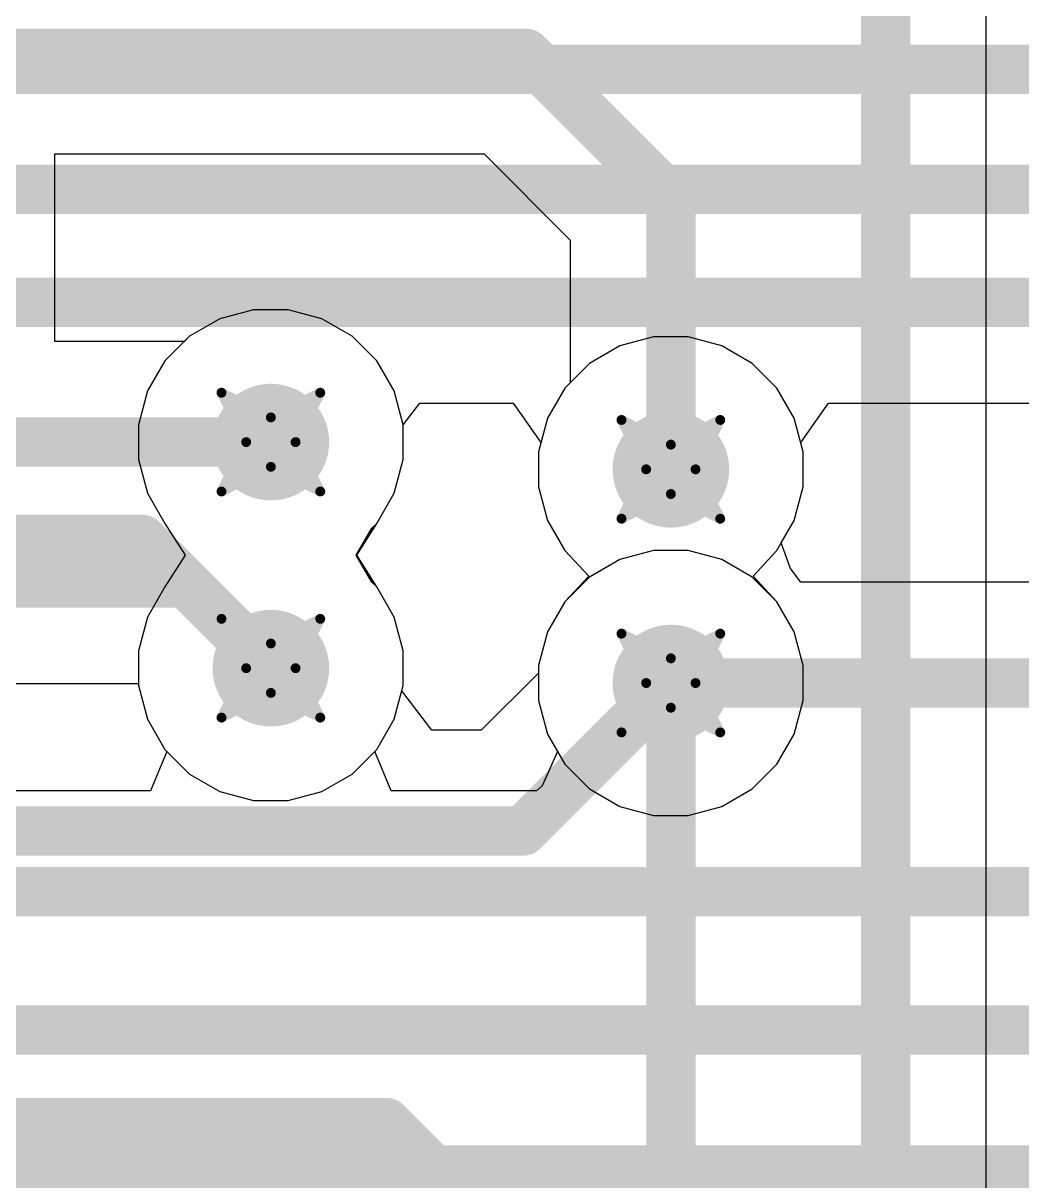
# Model space of a CAD drawing. Header units: inches. Extents: x -36 to 349, y -11 to 240.
# Drawn here: x 78.29 to 83.42, y 66.58 to 72.53 of the extents above; entities that cross this region are included whole.
import ezdxf

# ---------------------------------------------------------------- set-up
doc = ezdxf.new("R2010")
doc.units = ezdxf.units.IN
for name, color, linetype in [('Bottom Layer', 5, 'Continuous'), ('Drill Drawing', 1, 'Continuous'), ('Layer 1', 16, 'Continuous'), ('Layer 2', 76, 'Continuous'), ('Top Layer', 1, 'Continuous'), ('Via Holes', 16, 'Continuous')]:
    doc.layers.add(name, color=color, linetype=linetype)

msp = doc.modelspace()

# ---------------------------------------------------------------- hatches: boundary and pattern name
at = {"layer": 'Bottom Layer'}
h = msp.add_hatch(color=5, dxfattribs=at)
edge = h.paths.add_edge_path()
edge.add_arc((79.5618, 70.378), 0.3, 0, 360)
h = msp.add_hatch(color=5, dxfattribs=at)
edge = h.paths.add_edge_path()
edge.add_arc((81.6192, 70.238), 0.3, 0, 360)
h = msp.add_hatch(color=5, dxfattribs=at)
edge = h.paths.add_edge_path()
edge.add_arc((79.5618, 69.215), 0.3, 0, 360)
h = msp.add_hatch(color=5, dxfattribs=at)
edge = h.paths.add_edge_path()
edge.add_arc((81.6192, 69.1388), 0.3, 0, 360)
at = {"layer": 'Layer 1'}
h = msp.add_hatch(color=16, dxfattribs=at)
edge = h.paths.add_edge_path()
edge.add_arc((79.5618, 70.378), 0.3, 0, 360)
h = msp.add_hatch(color=16, dxfattribs=at)
edge = h.paths.add_edge_path()
edge.add_arc((81.6192, 70.238), 0.3, 0, 360)
h = msp.add_hatch(color=16, dxfattribs=at)
edge = h.paths.add_edge_path()
edge.add_arc((79.5618, 69.215), 0.3, 0, 360)
h = msp.add_hatch(color=16, dxfattribs=at)
edge = h.paths.add_edge_path()
edge.add_arc((81.6192, 69.1388), 0.3, 0, 360)
at = {"layer": 'Layer 2'}
h = msp.add_hatch(color=76, dxfattribs=at)
edge = h.paths.add_edge_path()
edge.add_arc((79.5618, 70.378), 0.3, 0, 360)
h = msp.add_hatch(color=76, dxfattribs=at)
edge = h.paths.add_edge_path()
edge.add_arc((81.6192, 70.238), 0.3, 0, 360)
h = msp.add_hatch(color=76, dxfattribs=at)
edge = h.paths.add_edge_path()
edge.add_arc((79.5618, 69.215), 0.3, 0, 360)
h = msp.add_hatch(color=76, dxfattribs=at)
edge = h.paths.add_edge_path()
edge.add_arc((81.6192, 69.1388), 0.3, 0, 360)
at = {"layer": 'Top Layer'}
h = msp.add_hatch(color=1, dxfattribs=at)
edge = h.paths.add_edge_path()
edge.add_arc((79.5618, 70.378), 0.3, 0, 360)
h = msp.add_hatch(color=1, dxfattribs=at)
edge = h.paths.add_edge_path()
edge.add_arc((81.6192, 70.238), 0.3, 0, 360)
h = msp.add_hatch(color=1, dxfattribs=at)
edge = h.paths.add_edge_path()
edge.add_arc((79.5618, 69.215), 0.3, 0, 360)
h = msp.add_hatch(color=1, dxfattribs=at)
edge = h.paths.add_edge_path()
edge.add_arc((81.6192, 69.1388), 0.3, 0, 360)
at = {"layer": 'Via Holes'}
h = msp.add_hatch(color=7, dxfattribs=at)
edge = h.paths.add_edge_path()
edge.add_arc((79.5618, 70.378), 0.15, 0, 360)
h = msp.add_hatch(color=7, dxfattribs=at)
edge = h.paths.add_edge_path()
edge.add_arc((81.6192, 70.238), 0.15, 0, 360)
h = msp.add_hatch(color=7, dxfattribs=at)
edge = h.paths.add_edge_path()
edge.add_arc((79.5618, 69.215), 0.15, 0, 360)
h = msp.add_hatch(color=7, dxfattribs=at)
edge = h.paths.add_edge_path()
edge.add_arc((81.6192, 69.1388), 0.15, 0, 360)

# ---------------------------------------------------------------- linework, layer by layer
at = {"layer": 'Bottom Layer'}
for p, q in [((80.2428, 70.4677), (80.328, 70.5788)), ((80.328, 70.5788), (80.808, 70.5788)), ((80.808, 70.5788), (80.9511, 70.3758)), ((82.2873, 70.3758), (82.4304, 70.5788)), ((82.4304, 70.5788), (94.0954, 70.5788)), ((80.2428, 70.2884), (80.2428, 70.4677)), ((80.9511, 70.3758), (80.9382, 70.3277)), ((80.9382, 70.3277), (80.9382, 70.1484)), ((82.3002, 70.3277), (82.2873, 70.3758)), ((82.3002, 70.1484), (82.3002, 70.3277)), ((80.1964, 70.1152), (80.2428, 70.2884)), ((80.9382, 70.1484), (80.9846, 69.9752)), ((82.2538, 69.9752), (82.3002, 70.1484)), ((80.1067, 69.9599), (80.1964, 70.1152)), ((80.9846, 69.9752), (81.0743, 69.8199)), ((82.1872, 69.8598), (82.2538, 69.9752)), ((80.0012, 69.7965), (80.0819, 69.9351)), ((80.0819, 69.9351), (80.1067, 69.9599)), ((82.2344, 69.7274), (82.1872, 69.8598)), ((80.0819, 69.6579), (80.0012, 69.7965)), ((81.0743, 69.8199), (81.1967, 69.6884)), ((81.1967, 69.6884), (81.0743, 69.5569)), ((82.2881, 69.6568), (82.2344, 69.7274)), ((80.1067, 69.6331), (80.0819, 69.6579)), ((80.1964, 69.4779), (80.1067, 69.6331)), ((111.6825, 69.6568), (82.2881, 69.6568)), ((81.0743, 69.5569), (80.9846, 69.4017)), ((80.2428, 69.3047), (80.1964, 69.4779)), ((80.9846, 69.4017), (80.9382, 69.2285)), ((80.2428, 69.1253), (80.2428, 69.3047)), ((80.9382, 69.2285), (80.9382, 69.0491)), ((69.5013, 69.136), (78.8808, 69.136)), ((78.8808, 69.136), (78.8808, 69.1253)), ((78.8808, 69.1253), (78.9272, 68.9521)), ((80.1964, 68.9521), (80.2428, 69.1253)), ((80.9382, 69.0491), (80.9846, 68.8759)), ((78.9272, 68.9521), (79.0169, 68.7969)), ((80.1067, 68.7969), (80.1964, 68.9521)), ((80.9846, 68.8759), (81.0362, 68.7866)), ((79.0271, 68.7866), (78.943, 68.5836)), ((79.0169, 68.7969), (79.0271, 68.7866)), ((80.0965, 68.7866), (80.1067, 68.7969)), ((80.1806, 68.5836), (80.0965, 68.7866)), ((81.0362, 68.7866), (80.957, 68.6108)), ((80.957, 68.6108), (80.928, 68.5836)), ((78.943, 68.5836), (70.3846, 68.5836)), ((80.928, 68.5836), (80.1806, 68.5836))]:
    msp.add_line(p, q, dxfattribs=at)
for points in [[(70.4732, 72.2958, 0.254, 0.254, 0), (104.5523, 72.2958, 0.254, 0.254, 0)], [(69.7727, 71.6788, 0.254, 0.254, 0), (95.1371, 71.6788, 0.254, 0.254, 0)], [(69.5316, 71.0967, 0.254, 0.254, 0), (94.3425, 71.0967, 0.254, 0.254, 0)], [(69.006, 70.378, 0.254, 0.254, 0), (79.5618, 70.378, 0.254, 0.254, 0)], [(69.2867, 69.6539, 0.254, 0.254, 0), (79.1229, 69.6539, 0.254, 0.254, 0)], [(79.1229, 69.6539, 0.254, 0.254, 0), (79.5618, 69.215, 0.254, 0.254, 0)], [(81.6192, 69.1388, 0.254, 0.254, 0), (112.1276, 69.1388, 0.254, 0.254, 0)], [(70.3846, 68.0656, 0.254, 0.254, 0), (93.9066, 68.0656, 0.254, 0.254, 0)], [(70.9318, 67.3544, 0.254, 0.254, 0), (93.3923, 67.3544, 0.254, 0.254, 0)], [(71.5971, 66.6331, 0.254, 0.254, 0), (93.0211, 66.6331, 0.254, 0.254, 0)]]:
    msp.add_lwpolyline(points, format="xyseb", dxfattribs=at)
for points in [[(79.4983, 70.378, 0.127, 0.127, 1), (79.6253, 70.378, 0.127, 0.127, 1)], [(79.0594, 69.6539, 0.127, 0.127, 1), (79.1864, 69.6539, 0.127, 0.127, 1)], [(79.0594, 69.6539, 0.127, 0.127, 1), (79.1864, 69.6539, 0.127, 0.127, 1)], [(79.4983, 69.215, 0.127, 0.127, 1), (79.6253, 69.215, 0.127, 0.127, 1)], [(81.5557, 69.1388, 0.127, 0.127, 1), (81.6827, 69.1388, 0.127, 0.127, 1)]]:
    msp.add_lwpolyline(points, format="xyseb", close=True, dxfattribs=at)
at = {"layer": 'Drill Drawing'}
for points in [[(79.3078, 70.632, 0.0508, 0.0508, 0), (79.5618, 70.505, 0.0508, 0.0508, 0)], [(79.3078, 70.632, 0.0508, 0.0508, 0), (79.4348, 70.378, 0.0508, 0.0508, 0)], [(79.5618, 70.505, 0.0508, 0.0508, 0), (79.8158, 70.632, 0.0508, 0.0508, 0)], [(79.6888, 70.378, 0.0508, 0.0508, 0), (79.8158, 70.632, 0.0508, 0.0508, 0)], [(81.3652, 70.492, 0.0508, 0.0508, 0), (81.6192, 70.365, 0.0508, 0.0508, 0)], [(81.3652, 70.492, 0.0508, 0.0508, 0), (81.4922, 70.238, 0.0508, 0.0508, 0)], [(81.6192, 70.365, 0.0508, 0.0508, 0), (81.8732, 70.492, 0.0508, 0.0508, 0)], [(81.7462, 70.238, 0.0508, 0.0508, 0), (81.8732, 70.492, 0.0508, 0.0508, 0)], [(79.3078, 70.124, 0.0508, 0.0508, 0), (79.4348, 70.378, 0.0508, 0.0508, 0)], [(79.6888, 70.378, 0.0508, 0.0508, 0), (79.8158, 70.124, 0.0508, 0.0508, 0)], [(79.3078, 70.124, 0.0508, 0.0508, 0), (79.5618, 70.251, 0.0508, 0.0508, 0)], [(79.5618, 70.251, 0.0508, 0.0508, 0), (79.8158, 70.124, 0.0508, 0.0508, 0)], [(81.3652, 69.984, 0.0508, 0.0508, 0), (81.4922, 70.238, 0.0508, 0.0508, 0)], [(81.7462, 70.238, 0.0508, 0.0508, 0), (81.8732, 69.984, 0.0508, 0.0508, 0)], [(81.3652, 69.984, 0.0508, 0.0508, 0), (81.6192, 70.111, 0.0508, 0.0508, 0)], [(81.6192, 70.111, 0.0508, 0.0508, 0), (81.8732, 69.984, 0.0508, 0.0508, 0)], [(79.3078, 69.469, 0.0508, 0.0508, 0), (79.5618, 69.342, 0.0508, 0.0508, 0)], [(79.3078, 69.469, 0.0508, 0.0508, 0), (79.4348, 69.215, 0.0508, 0.0508, 0)], [(79.5618, 69.342, 0.0508, 0.0508, 0), (79.8158, 69.469, 0.0508, 0.0508, 0)], [(79.6888, 69.215, 0.0508, 0.0508, 0), (79.8158, 69.469, 0.0508, 0.0508, 0)], [(81.3652, 69.3928, 0.0508, 0.0508, 0), (81.6192, 69.2658, 0.0508, 0.0508, 0)], [(81.3652, 69.3928, 0.0508, 0.0508, 0), (81.4922, 69.1388, 0.0508, 0.0508, 0)], [(81.6192, 69.2658, 0.0508, 0.0508, 0), (81.8732, 69.3928, 0.0508, 0.0508, 0)], [(81.7462, 69.1388, 0.0508, 0.0508, 0), (81.8732, 69.3928, 0.0508, 0.0508, 0)], [(79.3078, 68.961, 0.0508, 0.0508, 0), (79.4348, 69.215, 0.0508, 0.0508, 0)], [(79.6888, 69.215, 0.0508, 0.0508, 0), (79.8158, 68.961, 0.0508, 0.0508, 0)], [(81.3652, 68.8848, 0.0508, 0.0508, 0), (81.4922, 69.1388, 0.0508, 0.0508, 0)], [(81.7462, 69.1388, 0.0508, 0.0508, 0), (81.8732, 68.8848, 0.0508, 0.0508, 0)], [(79.3078, 68.961, 0.0508, 0.0508, 0), (79.5618, 69.088, 0.0508, 0.0508, 0)], [(79.5618, 69.088, 0.0508, 0.0508, 0), (79.8158, 68.961, 0.0508, 0.0508, 0)], [(81.3652, 68.8848, 0.0508, 0.0508, 0), (81.6192, 69.0118, 0.0508, 0.0508, 0)], [(81.6192, 69.0118, 0.0508, 0.0508, 0), (81.8732, 68.8848, 0.0508, 0.0508, 0)]]:
    msp.add_lwpolyline(points, format="xyseb", dxfattribs=at)
for points in [[(79.2951, 70.632, 0.0254, 0.0254, 1), (79.3205, 70.632, 0.0254, 0.0254, 1)], [(79.2951, 70.632, 0.0254, 0.0254, 1), (79.3205, 70.632, 0.0254, 0.0254, 1)], [(79.8031, 70.632, 0.0254, 0.0254, 1), (79.8285, 70.632, 0.0254, 0.0254, 1)], [(79.8031, 70.632, 0.0254, 0.0254, 1), (79.8285, 70.632, 0.0254, 0.0254, 1)], [(79.5491, 70.505, 0.0254, 0.0254, 1), (79.5745, 70.505, 0.0254, 0.0254, 1)], [(79.5491, 70.505, 0.0254, 0.0254, 1), (79.5745, 70.505, 0.0254, 0.0254, 1)], [(81.3525, 70.492, 0.0254, 0.0254, 1), (81.3779, 70.492, 0.0254, 0.0254, 1)], [(81.3525, 70.492, 0.0254, 0.0254, 1), (81.3779, 70.492, 0.0254, 0.0254, 1)], [(81.8605, 70.492, 0.0254, 0.0254, 1), (81.8859, 70.492, 0.0254, 0.0254, 1)], [(81.8605, 70.492, 0.0254, 0.0254, 1), (81.8859, 70.492, 0.0254, 0.0254, 1)], [(79.4221, 70.378, 0.0254, 0.0254, 1), (79.4475, 70.378, 0.0254, 0.0254, 1)], [(79.4221, 70.378, 0.0254, 0.0254, 1), (79.4475, 70.378, 0.0254, 0.0254, 1)], [(79.6761, 70.378, 0.0254, 0.0254, 1), (79.7015, 70.378, 0.0254, 0.0254, 1)], [(79.6761, 70.378, 0.0254, 0.0254, 1), (79.7015, 70.378, 0.0254, 0.0254, 1)], [(81.6065, 70.365, 0.0254, 0.0254, 1), (81.6319, 70.365, 0.0254, 0.0254, 1)], [(81.6065, 70.365, 0.0254, 0.0254, 1), (81.6319, 70.365, 0.0254, 0.0254, 1)], [(79.5491, 70.251, 0.0254, 0.0254, 1), (79.5745, 70.251, 0.0254, 0.0254, 1)], [(79.5491, 70.251, 0.0254, 0.0254, 1), (79.5745, 70.251, 0.0254, 0.0254, 1)], [(81.4795, 70.238, 0.0254, 0.0254, 1), (81.5049, 70.238, 0.0254, 0.0254, 1)], [(81.4795, 70.238, 0.0254, 0.0254, 1), (81.5049, 70.238, 0.0254, 0.0254, 1)], [(81.7335, 70.238, 0.0254, 0.0254, 1), (81.7589, 70.238, 0.0254, 0.0254, 1)], [(81.7335, 70.238, 0.0254, 0.0254, 1), (81.7589, 70.238, 0.0254, 0.0254, 1)], [(79.2951, 70.124, 0.0254, 0.0254, 1), (79.3205, 70.124, 0.0254, 0.0254, 1)], [(79.2951, 70.124, 0.0254, 0.0254, 1), (79.3205, 70.124, 0.0254, 0.0254, 1)], [(79.8031, 70.124, 0.0254, 0.0254, 1), (79.8285, 70.124, 0.0254, 0.0254, 1)], [(79.8031, 70.124, 0.0254, 0.0254, 1), (79.8285, 70.124, 0.0254, 0.0254, 1)], [(81.6065, 70.111, 0.0254, 0.0254, 1), (81.6319, 70.111, 0.0254, 0.0254, 1)], [(81.6065, 70.111, 0.0254, 0.0254, 1), (81.6319, 70.111, 0.0254, 0.0254, 1)], [(81.3525, 69.984, 0.0254, 0.0254, 1), (81.3779, 69.984, 0.0254, 0.0254, 1)], [(81.3525, 69.984, 0.0254, 0.0254, 1), (81.3779, 69.984, 0.0254, 0.0254, 1)], [(81.8605, 69.984, 0.0254, 0.0254, 1), (81.8859, 69.984, 0.0254, 0.0254, 1)], [(81.8605, 69.984, 0.0254, 0.0254, 1), (81.8859, 69.984, 0.0254, 0.0254, 1)], [(79.2951, 69.469, 0.0254, 0.0254, 1), (79.3205, 69.469, 0.0254, 0.0254, 1)], [(79.2951, 69.469, 0.0254, 0.0254, 1), (79.3205, 69.469, 0.0254, 0.0254, 1)], [(79.8031, 69.469, 0.0254, 0.0254, 1), (79.8285, 69.469, 0.0254, 0.0254, 1)], [(79.8031, 69.469, 0.0254, 0.0254, 1), (79.8285, 69.469, 0.0254, 0.0254, 1)], [(81.3525, 69.3928, 0.0254, 0.0254, 1), (81.3779, 69.3928, 0.0254, 0.0254, 1)], [(81.3525, 69.3928, 0.0254, 0.0254, 1), (81.3779, 69.3928, 0.0254, 0.0254, 1)], [(81.8605, 69.3928, 0.0254, 0.0254, 1), (81.8859, 69.3928, 0.0254, 0.0254, 1)], [(81.8605, 69.3928, 0.0254, 0.0254, 1), (81.8859, 69.3928, 0.0254, 0.0254, 1)], [(79.5491, 69.342, 0.0254, 0.0254, 1), (79.5745, 69.342, 0.0254, 0.0254, 1)], [(79.5491, 69.342, 0.0254, 0.0254, 1), (79.5745, 69.342, 0.0254, 0.0254, 1)], [(81.6065, 69.2658, 0.0254, 0.0254, 1), (81.6319, 69.2658, 0.0254, 0.0254, 1)], [(81.6065, 69.2658, 0.0254, 0.0254, 1), (81.6319, 69.2658, 0.0254, 0.0254, 1)], [(79.4221, 69.215, 0.0254, 0.0254, 1), (79.4475, 69.215, 0.0254, 0.0254, 1)], [(79.4221, 69.215, 0.0254, 0.0254, 1), (79.4475, 69.215, 0.0254, 0.0254, 1)], [(79.6761, 69.215, 0.0254, 0.0254, 1), (79.7015, 69.215, 0.0254, 0.0254, 1)], [(79.6761, 69.215, 0.0254, 0.0254, 1), (79.7015, 69.215, 0.0254, 0.0254, 1)], [(81.4795, 69.1388, 0.0254, 0.0254, 1), (81.5049, 69.1388, 0.0254, 0.0254, 1)], [(81.4795, 69.1388, 0.0254, 0.0254, 1), (81.5049, 69.1388, 0.0254, 0.0254, 1)], [(81.7335, 69.1388, 0.0254, 0.0254, 1), (81.7589, 69.1388, 0.0254, 0.0254, 1)], [(81.7335, 69.1388, 0.0254, 0.0254, 1), (81.7589, 69.1388, 0.0254, 0.0254, 1)], [(79.5491, 69.088, 0.0254, 0.0254, 1), (79.5745, 69.088, 0.0254, 0.0254, 1)], [(79.5491, 69.088, 0.0254, 0.0254, 1), (79.5745, 69.088, 0.0254, 0.0254, 1)], [(81.6065, 69.0118, 0.0254, 0.0254, 1), (81.6319, 69.0118, 0.0254, 0.0254, 1)], [(81.6065, 69.0118, 0.0254, 0.0254, 1), (81.6319, 69.0118, 0.0254, 0.0254, 1)], [(79.2951, 68.961, 0.0254, 0.0254, 1), (79.3205, 68.961, 0.0254, 0.0254, 1)], [(79.2951, 68.961, 0.0254, 0.0254, 1), (79.3205, 68.961, 0.0254, 0.0254, 1)], [(79.8031, 68.961, 0.0254, 0.0254, 1), (79.8285, 68.961, 0.0254, 0.0254, 1)], [(79.8031, 68.961, 0.0254, 0.0254, 1), (79.8285, 68.961, 0.0254, 0.0254, 1)], [(81.3525, 68.8848, 0.0254, 0.0254, 1), (81.3779, 68.8848, 0.0254, 0.0254, 1)], [(81.3525, 68.8848, 0.0254, 0.0254, 1), (81.3779, 68.8848, 0.0254, 0.0254, 1)], [(81.8605, 68.8848, 0.0254, 0.0254, 1), (81.8859, 68.8848, 0.0254, 0.0254, 1)], [(81.8605, 68.8848, 0.0254, 0.0254, 1), (81.8859, 68.8848, 0.0254, 0.0254, 1)]]:
    msp.add_lwpolyline(points, format="xyseb", close=True, dxfattribs=at)
at = {"layer": 'Layer 1'}
for p, q in [((79.4721, 71.059), (79.2989, 71.0126)), ((79.6515, 71.059), (79.4721, 71.059)), ((79.8247, 71.0126), (79.6515, 71.059)), ((79.2989, 71.0126), (79.1437, 70.923)), ((79.9799, 70.923), (79.8247, 71.0126)), ((79.1437, 70.923), (79.0169, 70.7962)), ((80.1067, 70.7962), (79.9799, 70.923)), ((81.3563, 70.8726), (81.2011, 70.783)), ((81.5295, 70.919), (81.3563, 70.8726)), ((81.7089, 70.919), (81.5295, 70.919)), ((81.8821, 70.8726), (81.7089, 70.919)), ((82.0373, 70.783), (81.8821, 70.8726)), ((79.0169, 70.7962), (78.9272, 70.6409)), ((80.1964, 70.6409), (80.1067, 70.7962)), ((81.2011, 70.783), (81.0743, 70.6562)), ((82.1641, 70.6562), (82.0373, 70.783)), ((78.9272, 70.6409), (78.8808, 70.4677)), ((80.2428, 70.4677), (80.1964, 70.6409)), ((81.0743, 70.6562), (80.9846, 70.5009)), ((82.2538, 70.5009), (82.1641, 70.6562)), ((78.8808, 70.4677), (78.8808, 70.2884)), ((80.2428, 70.2884), (80.2428, 70.4677)), ((80.9846, 70.5009), (80.9382, 70.3277)), ((82.3002, 70.3277), (82.2538, 70.5009)), ((80.9382, 70.3277), (80.9382, 70.1484)), ((82.3002, 70.1484), (82.3002, 70.3277)), ((78.8808, 70.2884), (78.9272, 70.1152)), ((80.1964, 70.1152), (80.2428, 70.2884)), ((80.9382, 70.1484), (80.9846, 69.9752)), ((82.2538, 69.9752), (82.3002, 70.1484)), ((78.9272, 70.1152), (79.0169, 69.9599)), ((80.1067, 69.9599), (80.1964, 70.1152)), ((80.9846, 69.9752), (81.0466, 69.8679)), ((82.1918, 69.8679), (82.2538, 69.9752)), ((79.0169, 69.9599), (79.1205, 69.7965)), ((80.0031, 69.7965), (80.1067, 69.9599)), ((81.0466, 69.8679), (81.0743, 69.8199)), ((82.1641, 69.8199), (82.1918, 69.8679)), ((79.1205, 69.7965), (79.0169, 69.6331)), ((80.1067, 69.6331), (80.0031, 69.7965)), ((81.0743, 69.8199), (81.0743, 69.8198)), ((81.0743, 69.8198), (81.1967, 69.6884)), ((82.0417, 69.6884), (82.1641, 69.8198)), ((82.1641, 69.8198), (82.1641, 69.8199)), ((81.1967, 69.6884), (81.0743, 69.557)), ((82.1641, 69.557), (82.0417, 69.6884)), ((79.0169, 69.6331), (78.9272, 69.4779)), ((80.1964, 69.4779), (80.1067, 69.6331)), ((81.0743, 69.5569), (81.0466, 69.5089)), ((81.0743, 69.557), (81.0743, 69.5569)), ((82.1641, 69.5569), (82.1641, 69.557)), ((82.1918, 69.5089), (82.1641, 69.5569)), ((81.0466, 69.5089), (80.9846, 69.4017)), ((82.2538, 69.4017), (82.1918, 69.5089)), ((78.9272, 69.4779), (78.8808, 69.3047)), ((80.2428, 69.3047), (80.1964, 69.4779)), ((80.9846, 69.4017), (80.9382, 69.2285)), ((82.3002, 69.2285), (82.2538, 69.4017)), ((78.8808, 69.3047), (78.8808, 69.1253)), ((80.2428, 69.1253), (80.2428, 69.3047)), ((80.9382, 69.2285), (80.9382, 69.0491)), ((82.3002, 69.0491), (82.3002, 69.2285)), ((78.8808, 69.1253), (78.9272, 68.9521)), ((80.1964, 68.9521), (80.2428, 69.1253)), ((80.9382, 69.0491), (80.9846, 68.8759)), ((82.2538, 68.8759), (82.3002, 69.0491)), ((78.9272, 68.9521), (79.0169, 68.7969)), ((80.1067, 68.7969), (80.1964, 68.9521)), ((80.9846, 68.8759), (81.0743, 68.7207)), ((82.1641, 68.7207), (82.2538, 68.8759)), ((79.0169, 68.7969), (79.1437, 68.6701)), ((79.9799, 68.6701), (80.1067, 68.7969)), ((81.0743, 68.7207), (81.2011, 68.5939)), ((82.0373, 68.5939), (82.1641, 68.7207)), ((79.1437, 68.6701), (79.2989, 68.5804)), ((79.8247, 68.5804), (79.9799, 68.6701)), ((79.2989, 68.5804), (79.4721, 68.534)), ((79.6515, 68.534), (79.8247, 68.5804)), ((81.2011, 68.5939), (81.3563, 68.5042)), ((81.8821, 68.5042), (82.0373, 68.5939)), ((79.4721, 68.534), (79.6515, 68.534)), ((81.3563, 68.5042), (81.5295, 68.4578)), ((81.7089, 68.4578), (81.8821, 68.5042)), ((81.5295, 68.4578), (81.7089, 68.4578))]:
    msp.add_line(p, q, dxfattribs=at)
at = {"layer": 'Layer 2'}
for p, q in [((79.4721, 71.059), (79.2989, 71.0126)), ((79.6515, 71.059), (79.4721, 71.059)), ((79.8247, 71.0126), (79.6515, 71.059)), ((79.2989, 71.0126), (79.1437, 70.923)), ((79.9799, 70.923), (79.8247, 71.0126)), ((79.1437, 70.923), (79.0169, 70.7962)), ((80.1067, 70.7962), (79.9799, 70.923)), ((79.0169, 70.7962), (78.9272, 70.6409)), ((80.1964, 70.6409), (80.1067, 70.7962)), ((78.9272, 70.6409), (78.8808, 70.4677)), ((80.2428, 70.4677), (80.1964, 70.6409)), ((78.8808, 70.4677), (78.8808, 70.2884)), ((80.2428, 70.2884), (80.2428, 70.4677)), ((78.8808, 70.2884), (78.9272, 70.1152)), ((80.1964, 70.1152), (80.2428, 70.2884)), ((78.9272, 70.1152), (79.0169, 69.9599)), ((80.1067, 69.9599), (80.1964, 70.1152)), ((79.0169, 69.9599), (79.1205, 69.7965)), ((80.0031, 69.7965), (80.1067, 69.9599)), ((79.1205, 69.7965), (79.0169, 69.6331)), ((80.1067, 69.6331), (80.0031, 69.7965)), ((81.5295, 69.8198), (81.3563, 69.7734)), ((81.7089, 69.8198), (81.5295, 69.8198)), ((81.8821, 69.7734), (81.7089, 69.8198)), ((81.3563, 69.7734), (81.2011, 69.6837)), ((82.0373, 69.6837), (81.8821, 69.7734)), ((81.2011, 69.6837), (81.0743, 69.5569)), ((82.1641, 69.5569), (82.0373, 69.6837)), ((79.0169, 69.6331), (78.9272, 69.4779)), ((80.1964, 69.4779), (80.1067, 69.6331)), ((81.0743, 69.5569), (80.9846, 69.4017)), ((82.2538, 69.4017), (82.1641, 69.5569)), ((78.9272, 69.4779), (78.8808, 69.3047)), ((80.2428, 69.3047), (80.1964, 69.4779)), ((80.9846, 69.4017), (80.9382, 69.2285)), ((82.3002, 69.2285), (82.2538, 69.4017)), ((78.8808, 69.3047), (78.8808, 69.1253)), ((80.2428, 69.1253), (80.2428, 69.3047)), ((80.9382, 69.2285), (80.9382, 69.0491)), ((82.3002, 69.0491), (82.3002, 69.2285)), ((78.8808, 69.1253), (78.9272, 68.9521)), ((80.1964, 68.9521), (80.2428, 69.1253)), ((80.9382, 69.0491), (80.9846, 68.8759)), ((82.2538, 68.8759), (82.3002, 69.0491)), ((78.9272, 68.9521), (79.0169, 68.7969)), ((80.1067, 68.7969), (80.1964, 68.9521)), ((80.9846, 68.8759), (81.0743, 68.7207)), ((82.1641, 68.7207), (82.2538, 68.8759)), ((79.0169, 68.7969), (79.1437, 68.6701)), ((79.9799, 68.6701), (80.1067, 68.7969)), ((81.0743, 68.7207), (81.2011, 68.5939)), ((82.0373, 68.5939), (82.1641, 68.7207)), ((79.1437, 68.6701), (79.2989, 68.5804)), ((79.8247, 68.5804), (79.9799, 68.6701)), ((79.2989, 68.5804), (79.4721, 68.534)), ((79.6515, 68.534), (79.8247, 68.5804)), ((81.2011, 68.5939), (81.3563, 68.5042)), ((81.8821, 68.5042), (82.0373, 68.5939)), ((79.4721, 68.534), (79.6515, 68.534)), ((81.3563, 68.5042), (81.5295, 68.4578)), ((81.7089, 68.4578), (81.8821, 68.5042)), ((81.5295, 68.4578), (81.7089, 68.4578))]:
    msp.add_line(p, q, dxfattribs=at)
at = {"layer": 'Top Layer'}
for p, q in [((83.2413, 66.3154), (83.2413, 72.6832)), ((78.4502, 70.896), (78.4502, 71.8601)), ((78.4502, 71.8601), (80.6587, 71.8601)), ((80.6587, 71.8601), (81.1012, 71.4175)), ((81.1012, 71.4175), (81.1012, 70.6831)), ((79.4721, 71.059), (79.2989, 71.0126)), ((79.6515, 71.059), (79.4721, 71.059)), ((79.8247, 71.0126), (79.6515, 71.059)), ((79.2989, 71.0126), (79.1437, 70.923)), ((79.9799, 70.923), (79.8247, 71.0126)), ((79.1437, 70.923), (79.1167, 70.896)), ((80.1067, 70.7962), (79.9799, 70.923)), ((79.1167, 70.896), (78.4502, 70.896)), ((80.1964, 70.6409), (80.1067, 70.7962)), ((81.1012, 70.6831), (81.0743, 70.6562)), ((80.2428, 70.4677), (80.1964, 70.6409)), ((81.0743, 70.6562), (80.9846, 70.5009)), ((80.2428, 70.2884), (80.2428, 70.4677)), ((80.9846, 70.5009), (80.9382, 70.3277)), ((80.9382, 70.3277), (80.9382, 70.1484)), ((80.1964, 70.1152), (80.2428, 70.2884)), ((80.9382, 70.1484), (80.9846, 69.9752)), ((80.1067, 69.9599), (80.1964, 70.1152)), ((80.9846, 69.9752), (81.0743, 69.8199)), ((80.0013, 69.7965), (80.0821, 69.9352)), ((80.0821, 69.9352), (80.1067, 69.9599)), ((80.0821, 69.6578), (80.0013, 69.7965)), ((81.0743, 69.8199), (81.1967, 69.6884)), ((81.1967, 69.6884), (81.0743, 69.5569)), ((80.1067, 69.6331), (80.0821, 69.6578)), ((80.1964, 69.4779), (80.1067, 69.6331)), ((81.0743, 69.5569), (80.9846, 69.4017)), ((80.2428, 69.3047), (80.1964, 69.4779)), ((80.9846, 69.4017), (80.9382, 69.2285)), ((80.2428, 69.1253), (80.2428, 69.3047)), ((80.9382, 69.2285), (80.9382, 69.1903)), ((80.9382, 69.1903), (80.6439, 68.896)), ((80.2358, 69.0992), (80.2428, 69.1253)), ((80.3899, 68.896), (80.2358, 69.0992)), ((80.6439, 68.896), (80.3899, 68.896))]:
    msp.add_line(p, q, dxfattribs=at)
for points in [[(82.7233, 65.8703, 0.254, 0.254, 0), (82.7233, 72.8103, 0.254, 0.254, 0)], [(77.2892, 72.378, 0.254, 0.254, 0), (80.8733, 72.378, 0.254, 0.254, 0)], [(80.8733, 72.378, 0.254, 0.254, 0), (81.6192, 71.6321, 0.254, 0.254, 0)], [(81.6192, 70.238, 0.254, 0.254, 0), (81.6192, 71.6321, 0.254, 0.254, 0)], [(77.2892, 70.378, 0.254, 0.254, 0), (79.5618, 70.378, 0.254, 0.254, 0)], [(77.2892, 69.878, 0.254, 0.254, 0), (78.8988, 69.878, 0.254, 0.254, 0)], [(78.8988, 69.878, 0.254, 0.254, 0), (79.5618, 69.215, 0.254, 0.254, 0)], [(80.8584, 68.378, 0.254, 0.254, 0), (81.6192, 69.1388, 0.254, 0.254, 0)], [(81.6192, 62.9665, 0.254, 0.254, 0), (81.6192, 69.1388, 0.254, 0.254, 0)], [(77.2892, 68.378, 0.254, 0.254, 0), (80.8584, 68.378, 0.254, 0.254, 0)], [(77.2892, 66.878, 0.254, 0.254, 0), (80.155, 66.878, 0.254, 0.254, 0)], [(80.155, 66.878, 0.254, 0.254, 0), (80.7192, 66.3138, 0.254, 0.254, 0)]]:
    msp.add_lwpolyline(points, format="xyseb", dxfattribs=at)
for points in [[(80.8098, 72.378, 0.127, 0.127, 1), (80.9368, 72.378, 0.127, 0.127, 1)], [(80.8098, 72.378, 0.127, 0.127, 1), (80.9368, 72.378, 0.127, 0.127, 1)], [(81.5557, 71.6321, 0.127, 0.127, 1), (81.6827, 71.6321, 0.127, 0.127, 1)], [(81.5557, 71.6321, 0.127, 0.127, 1), (81.6827, 71.6321, 0.127, 0.127, 1)], [(79.4983, 70.378, 0.127, 0.127, 1), (79.6253, 70.378, 0.127, 0.127, 1)], [(81.5557, 70.238, 0.127, 0.127, 1), (81.6827, 70.238, 0.127, 0.127, 1)], [(78.8353, 69.878, 0.127, 0.127, 1), (78.9623, 69.878, 0.127, 0.127, 1)], [(78.8353, 69.878, 0.127, 0.127, 1), (78.9623, 69.878, 0.127, 0.127, 1)], [(79.4983, 69.215, 0.127, 0.127, 1), (79.6253, 69.215, 0.127, 0.127, 1)], [(81.5557, 69.1388, 0.127, 0.127, 1), (81.6827, 69.1388, 0.127, 0.127, 1)], [(81.5557, 69.1388, 0.127, 0.127, 1), (81.6827, 69.1388, 0.127, 0.127, 1)], [(80.7949, 68.378, 0.127, 0.127, 1), (80.9219, 68.378, 0.127, 0.127, 1)], [(80.7949, 68.378, 0.127, 0.127, 1), (80.9219, 68.378, 0.127, 0.127, 1)], [(80.0915, 66.878, 0.127, 0.127, 1), (80.2185, 66.878, 0.127, 0.127, 1)], [(80.0915, 66.878, 0.127, 0.127, 1), (80.2185, 66.878, 0.127, 0.127, 1)]]:
    msp.add_lwpolyline(points, format="xyseb", close=True, dxfattribs=at)

doc.saveas('drawing.dxf')
